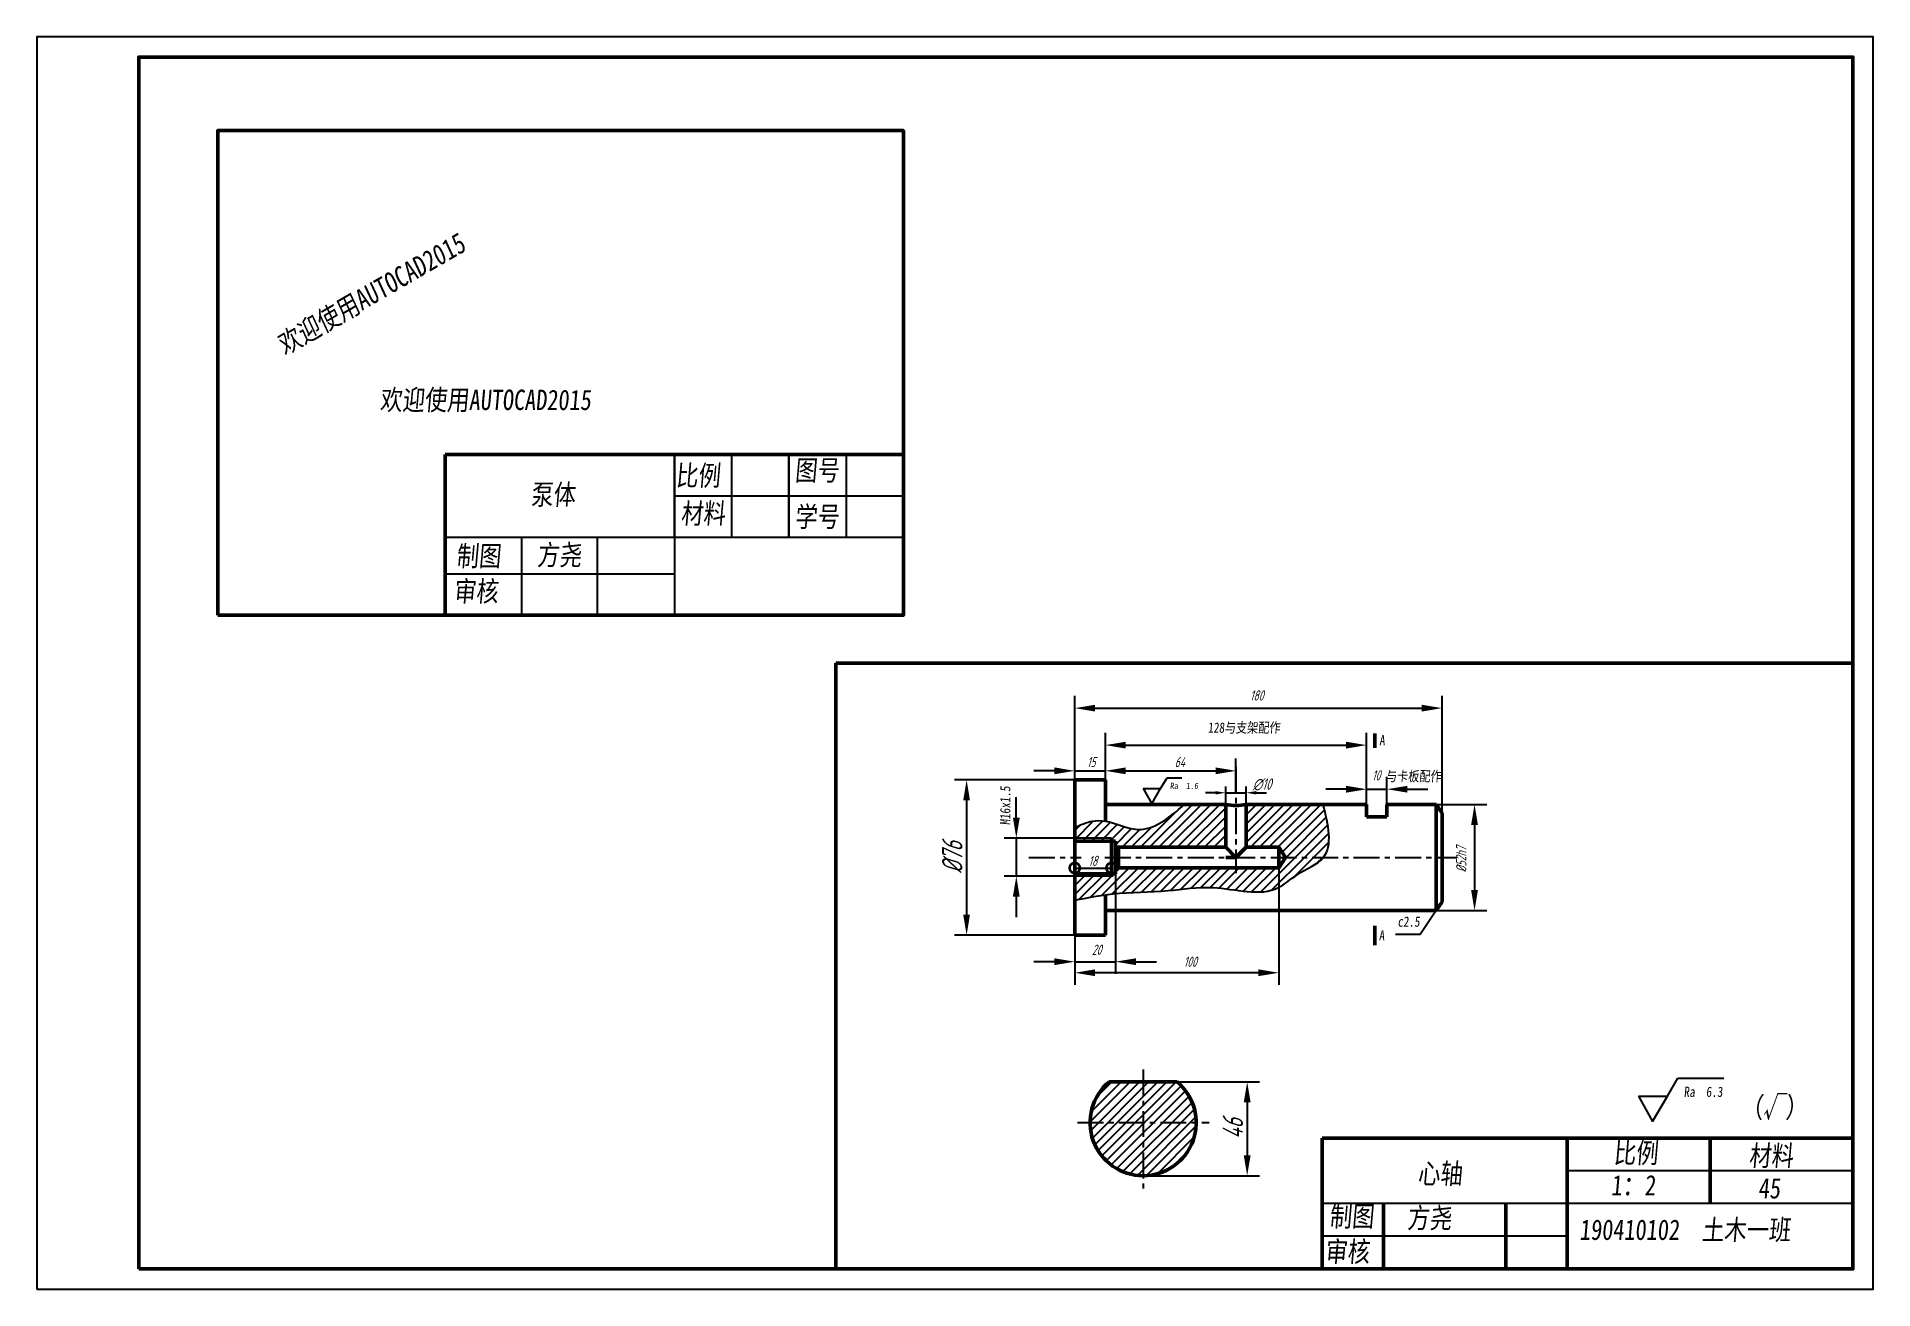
# Model space of a CAD drawing. Header units: millimetres. Extents: x 25 to 475, y 45 to 352.
import ezdxf

# ---------------------------------------------------------------- set-up
doc = ezdxf.new("R2010")
doc.units = ezdxf.units.MM
doc.linetypes.add('CENTERX2', pattern=[101.6, 63.5, -12.7, 12.7, -12.7])
doc.layers.get('0').update_dxf_attribs({"lineweight": 50})
for name, color, linetype, lineweight in [('标注', 7, 'Continuous', 25), ('点画线', 7, 'CENTERX2', 25), ('粗实线', 7, 'Continuous', 50), ('细实线', 7, 'Continuous', 25), ('细实线。', 7, 'Continuous', 25)]:
    doc.layers.add(name, color=color, linetype=linetype, lineweight=lineweight)
doc.styles.add('文10', font='STFANGSO.TTF', dxfattribs={"width": 0.8, "oblique": 5, "height": 10})
doc.styles.add('文5', font='STFANGSO.TTF', dxfattribs={"width": 0.8, "oblique": 5, "height": 5})
doc.styles.add('英5', font='gbeitc.shx', dxfattribs={"width": 0.8, "oblique": 5, "height": 5})

# ---------------------------------------------------------------- blocks, each defined once
blk = doc.blocks.new('_DotSmall')
at = {"color": 0, "linetype": 'ByBlock', "const_width": 0.5}
blk.add_lwpolyline([(-0.0625, 0, 1), (0.0625, 0, 1)], format="xyb", close=True, dxfattribs=at)

msp = doc.modelspace()

# ---------------------------------------------------------------- hatches: boundary and pattern name
at = {"layer": '标注', "ltscale": 0.1}
h = msp.add_hatch(dxfattribs=at)
h.set_pattern_fill('ANSI31', color=256, scale=0.5)
h.set_pattern_definition([(45, (230.6125, 24.5249), (-1.122532, 1.122532), [])])
h.paths.add_polyline_path([(304.41, 95.84), (287.8, 95.84, 2.768875)])

# ---------------------------------------------------------------- linework, layer by layer
for p, q in [((181.23, 249.63), (181.23, 210.2)), ((181.23, 229.28), (181.23, 249.63)), ((195.27, 249.63), (195.27, 229.28)), ((209.3, 249.63), (209.3, 229.28)), ((209.3, 229.28), (209.3, 249.63)), ((223.33, 249.63), (223.33, 229.28)), ((237.37, 229.28), (237.37, 249.63)), ((237.37, 229.28), (237.37, 249.63)), ((181.23, 239.46), (237.37, 239.46)), ((125.09, 210.2), (125.09, 230.56)), ((237.37, 229.28), (125.09, 229.28)), ((143.8, 229.28), (143.8, 210.2)), ((162.3, 229.28), (162.3, 210.2)), ((125.09, 220.38), (181.23, 220.38)), ((279.34, 169.83), (249.84, 169.83)), ((288.34, 155.58), (262.02, 155.58)), ((279.34, 147.97), (279.34, 151.25)), ((288.34, 147.97), (288.34, 151.25)), ((288.34, 146.23), (262.02, 146.23)), ((279.34, 131.83), (249.84, 131.83)), ((296.1, 95.84), (304.41, 95.84)), ((304.41, 95.84), (324.59, 95.84)), ((296.41, 72.84), (324.59, 72.84))]:
    msp.add_line(p, q, dxfattribs=at)
at = {"layer": '标注', "lineweight": 25, "ltscale": 0.1}
for p, q in [((252.84, 164.83), (252.84, 136.83)), ((265.02, 160.58), (265.02, 165.58)), ((265.02, 155.58), (265.02, 146.23)), ((279.34, 148.25), (288.34, 148.25)), ((265.02, 141.23), (265.02, 136.23)), ((321.59, 90.84), (321.59, 77.84))]:
    msp.add_line(p, q, dxfattribs=at)
at = {"layer": '标注', "ltscale": 0.1}
for points in [[(252.01, 164.83), (253.67, 164.83), (252.84, 169.83)], [(264.18, 160.58), (265.85, 160.58), (265.02, 155.58)], [(264.18, 141.23), (265.85, 141.23), (265.02, 146.23)], [(252.01, 136.83), (253.67, 136.83), (252.84, 131.83)], [(320.76, 90.84), (322.43, 90.84), (321.59, 95.84)], [(320.76, 77.84), (322.43, 77.84), (321.59, 72.84)]]:
    msp.add_solid(points, dxfattribs=at)
at = {"layer": '点画线', "ltscale": 0.1}
for p, q in [((318.84, 173.07), (318.84, 147)), ((268.12, 150.83), (280.89, 150.83)), ((286.72, 150.83), (372.95, 150.83)), ((296.1, 98.84), (296.1, 69.68)), ((280, 85.84), (312.29, 85.84))]:
    msp.add_line(p, q, dxfattribs=at)
at = {"layer": '粗实线', "ltscale": 0.1}
for p, q in [((125.09, 210.2), (125.09, 249.63)), ((125.09, 249.63), (237.37, 249.63)), ((220.78, 50), (220.78, 198.43)), ((220.78, 198.43), (470, 198.43)), ((352.86, 181.21), (352.86, 177.74)), ((279.34, 169.83), (279.34, 131.83)), ((286.84, 169.83), (279.34, 169.83)), ((286.84, 159.75), (286.84, 169.83)), ((316.34, 163.83), (286.84, 163.83)), ((286.84, 163.83), (316.29, 163.83)), ((316.34, 153.33), (316.34, 163.83)), ((321.34, 153.33), (321.34, 163.83)), ((321.34, 163.83), (350.84, 163.83)), ((350.84, 163.83), (350.84, 160.83)), ((355.84, 160.83), (355.84, 163.83)), ((355.84, 163.83), (367.88, 163.83)), ((367.88, 163.83), (369.34, 161.66)), ((367.88, 137.83), (367.88, 163.83)), ((350.84, 160.83), (355.84, 160.83)), ((369.34, 161.66), (369.34, 140)), ((279.34, 146.83), (279.34, 154.83)), ((279.34, 154.83), (288.34, 154.83)), ((288.34, 154.83), (288.34, 155.58)), ((288.34, 150.83), (288.34, 154.83)), ((288.34, 154.83), (288.34, 146.83)), ((288.34, 154.83), (289.34, 154.83)), ((289.34, 154.83), (289.34, 146.83)), ((316.34, 153.33), (289.34, 153.33)), ((289.34, 153.33), (290.09, 153.33)), ((290.09, 153.33), (290.09, 148.33)), ((316.34, 153.33), (318.84, 150.83)), ((318.84, 150.83), (321.34, 153.33)), ((329.34, 153.33), (321.34, 153.33)), ((329.34, 148.33), (329.34, 153.33)), ((329.34, 153.33), (329.34, 150.83)), ((329.34, 153.33), (330.95, 150.83)), ((318.84, 150.83), (316.34, 150.83)), ((330.95, 150.83), (329.34, 148.33)), ((288.34, 146.83), (279.34, 146.83)), ((288.34, 146.83), (288.34, 146.08)), ((289.34, 146.83), (288.34, 146.83)), ((316.34, 148.33), (289.34, 148.33)), ((329.34, 148.33), (316.34, 148.33)), ((286.84, 131.83), (286.84, 141.69)), ((367.88, 137.83), (369.34, 140)), ((367.88, 137.83), (286.84, 137.83)), ((279.34, 131.83), (286.84, 131.83)), ((352.86, 134.07), (352.86, 129.38)), ((304.41, 95.84), (287.8, 95.84))]:
    msp.add_line(p, q, dxfattribs=at)
at = {"layer": '粗实线'}
for p, q in [((470, 82), (340, 82)), ((340, 82), (340, 50)), ((400, 82), (400, 50)), ((435, 66), (435, 82)), ((470, 50), (470, 82)), ((355, 65.82), (355, 50)), ((385, 66), (385, 50)), ((470, 50), (340, 50)), ((340, 50), (470, 50))]:
    msp.add_line(p, q, dxfattribs=at)
msp.add_lwpolyline([(50, 50), (470, 50), (470, 347), (50, 347)], close=True, dxfattribs=at)
at = {"layer": '粗实线', "ltscale": 0.1}
msp.add_lwpolyline([(69.37, 210.2), (237.37, 210.2), (237.37, 329), (69.37, 329)], close=True, dxfattribs=at)
for centre, start, end in [((318.84, 176.59), 258.9125, 281.0875), ((296.1, 85.84), 129.7151, 50.2849)]:
    msp.add_arc(centre, 13, start, end, dxfattribs=at)
at = {"layer": '细实线', "ltscale": 0.1}
for p, q in [((279.34, 169.83), (279.34, 190.44)), ((369.34, 161.66), (369.34, 190.44)), ((286.84, 169.83), (286.84, 181.37)), ((350.84, 163.83), (350.84, 181.37)), ((279.34, 169.83), (279.34, 175.07)), ((286.84, 169.83), (286.84, 175.07)), ((286.84, 169.83), (286.84, 175.07)), ((318.84, 166.69), (318.84, 175.07)), ((296.08, 167.73), (298.19, 164)), ((296.08, 167.73), (300.39, 167.73)), ((298.19, 164), (300.39, 167.73)), ((300.39, 167.73), (301.95, 170.39)), ((301.95, 170.39), (305.6, 170.39)), ((316.34, 163.83), (316.34, 168.19)), ((321.34, 163.83), (321.34, 168.19)), ((350.84, 163.83), (350.84, 170.56)), ((355.84, 163.83), (355.84, 170.56)), ((367.88, 163.83), (380.3, 163.83)), ((289.34, 146.83), (289.34, 122.29)), ((329.34, 148.33), (329.34, 119.58)), ((367.88, 137.83), (363.94, 131.96)), ((367.88, 137.83), (380.3, 137.83)), ((279.34, 131.83), (279.34, 122.29)), ((279.34, 131.83), (279.34, 119.58)), ((363.94, 131.96), (357.96, 131.96)), ((424.55, 92.31), (427.14, 96.72)), ((427.14, 96.72), (433.17, 96.72)), ((433.17, 96.72), (438.39, 96.72)), ((417.44, 92.31), (420.93, 86.15)), ((417.44, 92.31), (424.55, 92.31)), ((420.93, 86.15), (424.55, 92.31)), ((420.93, 86.15), (424.31, 91.91)), ((420.93, 86.15), (424.31, 91.91))]:
    msp.add_line(p, q, dxfattribs=at)
at = {"layer": '细实线', "lineweight": 25, "ltscale": 0.1}
for p, q in [((284.34, 187.44), (364.34, 187.44)), ((291.84, 178.37), (345.84, 178.37)), ((274.34, 172.07), (269.34, 172.07)), ((279.34, 172.07), (286.84, 172.07)), ((291.84, 172.07), (313.84, 172.07)), ((291.84, 172.07), (296.84, 172.07)), ((313.84, 166.69), (311.34, 166.69)), ((316.34, 166.69), (321.34, 166.69)), ((323.84, 166.69), (326.34, 166.69)), ((345.84, 167.56), (340.84, 167.56)), ((350.84, 167.56), (355.84, 167.56)), ((360.84, 167.56), (365.84, 167.56)), ((377.3, 158.83), (377.3, 142.83)), ((274.34, 125.29), (269.34, 125.29)), ((279.34, 125.29), (289.34, 125.29)), ((324.34, 122.58), (284.34, 122.58)), ((294.34, 125.29), (299.34, 125.29))]:
    msp.add_line(p, q, dxfattribs=at)
at = {"layer": '细实线', "linetype": 'Continuous', "ltscale": 0.1}
for p, q in [((295.44, 153.33), (304.23, 162.12)), ((297.68, 153.33), (308.18, 163.83)), ((299.93, 153.33), (310.43, 163.83)), ((302.17, 153.33), (312.67, 163.83)), ((304.42, 153.33), (314.92, 163.83)), ((306.66, 153.33), (316.34, 163)), ((321.34, 163.51), (321.65, 163.83)), ((321.34, 161.27), (323.9, 163.83)), ((321.34, 159.02), (326.14, 163.83)), ((321.34, 156.78), (328.39, 163.83)), ((321.34, 154.53), (330.63, 163.83)), ((322.38, 153.33), (332.88, 163.83)), ((324.62, 153.33), (335.12, 163.83)), ((326.87, 153.33), (337.37, 163.83)), ((329.11, 153.33), (339.61, 163.83)), ((330.13, 152.1), (340.56, 162.53)), ((279.34, 155.19), (283.93, 159.78)), ((279.34, 157.43), (280.65, 158.74)), ((281.22, 154.83), (286.22, 159.83)), ((283.47, 154.83), (288.12, 159.48)), ((285.71, 154.83), (289.84, 158.96)), ((287.96, 154.83), (291.53, 158.4)), ((289.34, 153.96), (293.28, 157.91)), ((290.95, 153.33), (295.31, 157.69)), ((293.19, 153.33), (298.12, 158.26)), ((308.91, 153.33), (316.34, 160.76)), ((311.15, 153.33), (316.34, 158.51)), ((331.11, 150.83), (340.97, 160.7)), ((333.35, 150.83), (341.34, 158.82)), ((313.4, 153.33), (316.34, 156.27)), ((315.64, 153.33), (316.34, 154.02)), ((335.6, 150.83), (341.59, 156.83)), ((337.84, 150.83), (341.61, 154.6)), ((324.92, 142.4), (333.35, 150.83)), ((327.58, 142.81), (335.6, 150.83)), ((330.67, 150.39), (331.11, 150.83)), ((333.11, 146.1), (337.84, 150.83)), ((338.75, 149.5), (340.09, 150.83)), ((340.09, 150.83), (340.65, 151.39)), ((279.34, 146.21), (279.96, 146.83)), ((279.34, 143.96), (282.2, 146.83)), ((279.34, 141.72), (284.45, 146.83)), ((280.45, 140.58), (286.69, 146.83)), ((283.21, 141.1), (288.94, 146.83)), ((285.91, 141.55), (292.68, 148.33)), ((288.49, 141.89), (294.93, 148.33)), ((289.34, 147.23), (290.44, 148.33)), ((290.96, 142.11), (297.17, 148.33)), ((293.34, 142.25), (299.42, 148.33)), ((295.69, 142.36), (301.66, 148.33)), ((298.03, 142.45), (303.91, 148.33)), ((300.4, 142.58), (306.15, 148.33)), ((302.84, 142.77), (308.4, 148.33)), ((305.35, 143.03), (310.64, 148.33)), ((307.85, 143.29), (312.89, 148.33)), ((310.26, 143.46), (315.13, 148.33)), ((312.53, 143.48), (317.38, 148.33)), ((314.64, 143.35), (319.62, 148.33)), ((316.66, 143.12), (321.87, 148.33)), ((318.64, 142.85), (324.11, 148.33)), ((320.63, 142.6), (326.36, 148.33)), ((322.69, 142.42), (328.61, 148.33))]:
    msp.add_line(p, q, dxfattribs=at)
at = {"layer": '细实线'}
msp.add_lwpolyline([(25, 45), (475, 45), (475, 352), (25, 352)], close=True, dxfattribs=at)
at = {"layer": '细实线', "ltscale": 0.1}
for points in [[(279.34, 140.37), (288.65, 141.91), (302.2, 142.71), (313.24, 143.45), (329.26, 143.45), (333.83, 146.6), (340.24, 150.83), (340.24, 163.83)], [(279.34, 158.14), (283.72, 159.75), (286.84, 159.75), (294.7, 157.7), (306.27, 163.83)]]:
    msp.add_spline(points, degree=3, dxfattribs=at)
for points in [[(284.34, 188.27), (284.34, 186.6), (279.34, 187.44)], [(364.34, 188.27), (364.34, 186.6), (369.34, 187.44)], [(291.84, 179.2), (291.84, 177.54), (286.84, 178.37)], [(345.84, 179.2), (345.84, 177.54), (350.84, 178.37)], [(274.34, 172.91), (274.34, 171.24), (279.34, 172.07)], [(291.84, 172.91), (291.84, 171.24), (286.84, 172.07)], [(291.84, 172.91), (291.84, 171.24), (286.84, 172.07)], [(313.84, 172.91), (313.84, 171.24), (318.84, 172.07)], [(313.84, 167.11), (313.84, 166.27), (316.34, 166.69)], [(323.84, 167.11), (323.84, 166.27), (321.34, 166.69)], [(345.84, 168.4), (345.84, 166.73), (350.84, 167.56)], [(360.84, 168.4), (360.84, 166.73), (355.84, 167.56)], [(376.46, 158.83), (378.13, 158.83), (377.3, 163.83)], [(376.46, 142.83), (378.13, 142.83), (377.3, 137.83)], [(274.34, 126.13), (274.34, 124.46), (279.34, 125.29)], [(294.34, 126.13), (294.34, 124.46), (289.34, 125.29)], [(284.34, 123.41), (284.34, 121.75), (279.34, 122.58)], [(324.34, 123.41), (324.34, 121.75), (329.34, 122.58)]]:
    msp.add_solid(points, dxfattribs=at)
at = {"layer": '细实线。'}
for p, q in [((470, 74), (400, 74)), ((470, 66), (340, 66)), ((400, 58), (340, 58))]:
    msp.add_line(p, q, dxfattribs=at)

# ---------------------------------------------------------------- block references
at = {"layer": '标注', "lineweight": 25, "ltscale": 0.1, "xscale": 5, "yscale": 5, "zscale": 5, "rotation": 180}
msp.add_blockref('_DotSmall', (279.34, 148.25), dxfattribs=at)
at = {"layer": '标注', "lineweight": 25, "ltscale": 0.1, "xscale": 5, "yscale": 5, "zscale": 5}
msp.add_blockref('_DotSmall', (288.34, 148.25), dxfattribs=at)

# ---------------------------------------------------------------- texts
at = {"layer": '标注', "ltscale": 0.1, "style": '文5', "oblique": 5, "width": 0.8}
msp.add_text('欢迎使用AUTOCAD2015', height=5, rotation=30, dxfattribs=at).set_placement((85.78, 273.88))
for s, p in [('欢迎使用AUTOCAD2015', (109.06, 260.5)), ('比例', (181.55, 241.96)), ('图号', (210.71, 243.24)), ('泵体', (146.05, 237.29)), ('材料', (182.8, 232.66)), ('学号', (210.71, 231.86)), ('制图', (127.78, 222.24)), ('方尧', (147.56, 222.49)), ('审核', (127.14, 213.59))]:
    msp.add_text(s, height=5, dxfattribs=at).set_placement(p)
at = {"layer": '标注', "ltscale": 0.1, "char_height": 5, "attachment_point": 5, "rotation": 90, "style": '英5'}
for s, insert in [('%%C76', (249.34, 150.83)), ('46', (318.09, 84.34))]:
    msp.add_mtext(s, dxfattribs=dict(at, insert=insert))
at = {"layer": '标注', "ltscale": 0.1, "insert": (283.76, 150.01), "char_height": 2.5, "attachment_point": 5, "style": '英5'}
msp.add_mtext('18', dxfattribs=at)
at = {"layer": '细实线', "ltscale": 0.1, "style": '文5', "oblique": 5, "width": 0.8}
for s, height, p in [('128与支架配作', 2.5, (311.95, 181.41)), ('A', 2.5, (353.98, 178.35)), ('与卡板配作', 2.5, (355.5, 169.51)), ('c2.5', 2.5, (358.47, 133.86)), ('A', 2.5, (353.88, 130.5)), ('心轴', 5, (363.35, 70.87)), ('1：2', 5, (410.72, 67.99)), ('45', 5, (446.78, 67.27))]:
    msp.add_text(s, height=height, dxfattribs=at).set_placement(p)
msp.add_text('M16x1.5', height=2.5, rotation=90, dxfattribs=at).set_placement((263.56, 158.79))
at = {"layer": '细实线', "oblique": 5, "width": 0.8}
for s, height, style, p in [('Ra  1.6', 1.512, '文5', (302.69, 167.63)), ('∅10', 2.78, '英5', (322.95, 167.44))]:
    msp.add_text(s, height=height, dxfattribs=dict(at, style=style)).set_placement(p)
at = {"layer": '细实线', "ltscale": 0.1}
for s, insert, char_height, attachment_point, style in [('180', (323.92, 190.54), 2.5, 5, '英5'), ('64', (305.08, 174.24), 2.5, 5, '英5'), ('15', (283.37, 174.24), 2.5, 5, '英5'), ('10', (353.18, 170.96), 2.5, 5, '英5'), ('20', (284.7, 128.22), 2.5, 5, '英5'), ('100', (307.62, 125.27), 2.5, 5, '英5'), ('Ra  6.3', (428.58, 94.65), 2.5, 1, '文5'), ('（√）', (442.51, 92.09), 5, 1, '文10')]:
    msp.add_mtext(s, dxfattribs=dict(at, insert=insert, char_height=char_height, attachment_point=attachment_point, style=style))
at = {"layer": '细实线', "ltscale": 0.1, "insert": (374.04, 150.35), "char_height": 2.5, "attachment_point": 5, "rotation": 90, "style": '英5'}
msp.add_mtext('%%C52h7', dxfattribs=at)
at = {"layer": '细实线。', "style": '文5', "oblique": 5, "width": 0.8}
for s, p in [('比例', (411.32, 75.94)), ('材料', (444.51, 75.26)), ('制图', (341.7, 60.37)), ('方尧', (360.77, 60)), ('190410102  土木一班', (402.97, 57.1)), ('审核', (340.63, 51.76))]:
    msp.add_text(s, height=5, dxfattribs=at).set_placement(p)

doc.saveas('drawing.dxf')
